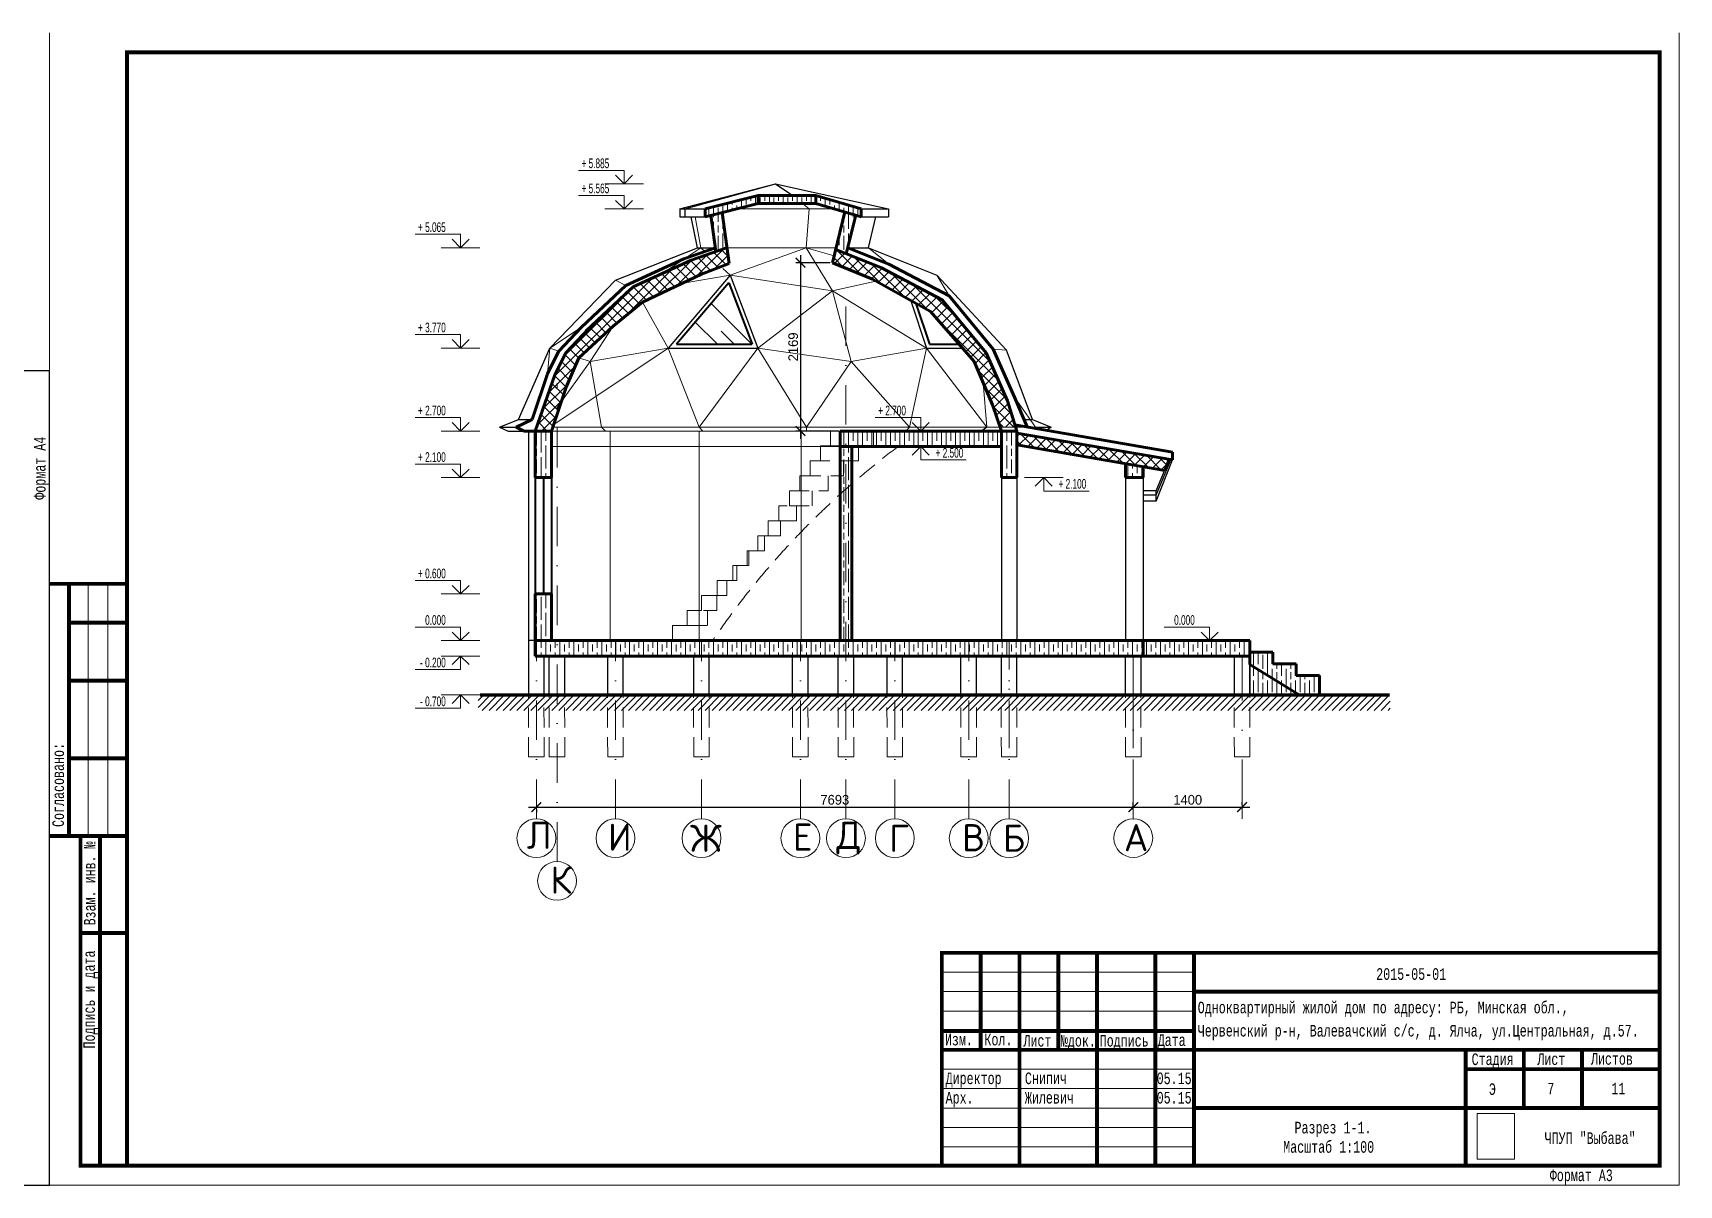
# Model space of a CAD drawing. Header units: millimetres. Extents: x -1532494 to -7068, y -619762 to -143013.
# Drawn here: x -96121 to -74907, y -206013 to -191163 of the extents above; entities that cross this region are included whole.
import ezdxf

# ---------------------------------------------------------------- set-up
doc = ezdxf.new("R2010")
doc.units = ezdxf.units.MM
for name, pattern in [('GOST2.303 5', [24, 20, -1.5, 1, -1.5]), ('штриховая', [19.05, 12.7, -6.35]), ('штрихпунктирнаяX2', [50.8, 25.4, -12.7, 0, -12.7])]:
    doc.linetypes.add(name, pattern=pattern)
doc.layers.get('0').update_dxf_attribs({"color": 251, "lineweight": 15})
for name, color, linetype, lineweight in [('заливка', 252, 'Continuous', 13), ('линия', 7, 'Continuous', 30), ('окна', 142, 'Continuous', 20), ('Окно', 144, 'Continuous', 40), ('Оси', 7, 'штрихпунктирнаяX2', 18), ('размеры', 7, 'Continuous', 18), ('Стены', 7, 'Continuous', 60), ('уровень земли', 7, 'Continuous', 120), ('штриховая', 160, 'штриховая', 18)]:
    doc.layers.add(name, color=color, linetype=linetype, lineweight=lineweight)
doc.layers.add('рамка', color=105, linetype='Continuous', lineweight=30, plot=False)
doc.styles.add('GOST', font='cour.ttf', dxfattribs={"width": 0.6, "height": 3})
doc.styles.add('Style1', font='cour.ttf', dxfattribs={"width": 0.61, "height": 2.5})
doc.styles.add('style2', font='cour.ttf', dxfattribs={"width": 0.6, "height": 3})
doc.dimstyles.new('ISO-25', dxfattribs={"dimscale": 50, "dimtxt": 2.5, "dimasz": 2.5, "dimexe": 1.25, "dimexo": 0.625, "dimtad": 1, "dimdec": 0, "dimtxsty": 'Standard', "dimblk": 'ARCHTICK', "dimcen": 2.5, "dimdle": 2, "dimclrt": 256, "dimadec": 0, "dimazin": 0, "dimtfac": 1, "dimtdec": 0, "dimtmove": 1, "dimatfit": 2, "dimfxl": 1, "dimarcsym": 0})
picture_1 = doc.add_image_def('image3.jpg', size_in_pixel=(187, 229))
picture_2 = doc.add_image_def('image1.jpg', size_in_pixel=(187, 229))
pattern_1 = [(90, (-77270.66, 140.27), (180, -1e-14), [300, -60]), (90, (-77210.66, 80.27), (180, -1e-14), [180, -45, 90, -45]), (90, (-77150.66, -9.73), (180, -1e-14), [300, -60])]

# ---------------------------------------------------------------- blocks, each defined once
blk = doc.blocks.new('вакепкеакепке')
at = {"color": 7, "linetype": 'GOST2.303 5'}
for p, q in [((168051385, 308359340), (168057885, 308359340)), ((168051385, 308358840), (168057885, 308358840)), ((168051385, 308358340), (168057885, 308358340)), ((168051385, 308356840), (168057885, 308356840)), ((168051385, 308356340), (168057885, 308356340)), ((168051385, 308355840), (168057885, 308355840)), ((168051385, 308355340), (168057885, 308355340)), ((168051385, 308354840), (168057885, 308354840))]:
    blk.add_line(p, q, dxfattribs=at)
at = {"const_width": 100}
blk.add_lwpolyline([(168051385, 308359840), (168069885, 308359840), (168069885, 308354353), (168051385, 308354353)], close=True, dxfattribs=at)
for points in [[(168052385, 308359840), (168052385, 308357340)], [(168053385, 308359887), (168053385, 308354400)], [(168054385, 308359887), (168054385, 308357340)], [(168055385, 308354400), (168055385, 308359887)], [(168056885, 308359887), (168056885, 308354400)], [(168057885, 308354353), (168057885, 308359840)], [(168057931, 308358840), (168069885, 308358840)], [(168057885, 308357826), (168051385, 308357826)], [(168057885, 308357340), (168051385, 308357340)], [(168057885, 308357340), (168069885, 308357340)], [(168064885, 308354353), (168064885, 308357340)], [(168066385, 308357340), (168066385, 308355840)], [(168067885, 308357340), (168067885, 308355840)], [(168064885, 308356840), (168069885, 308356840)], [(168057885, 308355840), (168069885, 308355840)]]:
    blk.add_lwpolyline(points, dxfattribs=at)
at = {"color": 7, "linetype": 'GOST2.303 5', "style": 'style2', "width": 0.6}
for s, p in [('2015-05-01', (168062579, 308359144)), ('Одноквартирный жилой дом по адресу: РБ, Минская обл.,  ', (168057980, 308358281)), ('Изм.', (168051464, 308357455)), ('Кол.', (168052482, 308357455)), ('Лист', (168053488, 308357424)), ('№док.', (168054453, 308357424)), ('Подпись', (168055453, 308357424)), ('Дата', (168056947, 308357439)), ('Червенский р-н, Валевачский с/с, д. Ялча, ул.Центральная, д.57. ', (168057980, 308357683)), ('Стадия', (168065039, 308356948)), ('Лист', (168066732, 308356949)), ('Листов', (168068113, 308356956)), ('Директор', (168051482, 308356455)), ('Снипич', (168053525, 308356455)), ('05.15', (168056921, 308356455)), ('Э', (168065484, 308356176)), ('Арх.', (168051482, 308355955)), ('Жилевич', (168053525, 308355955)), ('05.15', (168056921, 308355955)), ('ЧПУП "Выбава"', (168066920, 308354914))]:
    blk.add_text(s, height=300, dxfattribs=at).set_placement(p)
blk = doc.blocks.new('_ArchTick')
at = {"color": 0, "linetype": 'ByBlock', "const_width": 0.15}
blk.add_lwpolyline([(-0.5, -0.5), (0.5, 0.5)], dxfattribs=at)
blk = doc.blocks.new('*D334')
at = {"layer": 'Defpoints', "color": 0, "ltscale": 20, "transparency": 16777216}
for p in [(-89633, -201142), (-81940, -201142), (-81940, -201205)]:
    blk.add_point(p, dxfattribs=at)
at = {"layer": 'размеры', "color": 0, "lineweight": -2, "ltscale": 20, "transparency": 16777216}
for p, q in [((-81940, -201173), (-81940, -201080)), ((-89733, -201142), (-81840, -201142)), ((-89633, -201173), (-89633, -201205))]:
    blk.add_line(p, q, dxfattribs=at)
at = {"layer": 'размеры', "color": 0, "lineweight": -2, "ltscale": 20, "transparency": 16777216, "xscale": 125, "yscale": 125, "zscale": 125, "rotation": 180}
blk.add_blockref('_ArchTick', (-89633, -201142), dxfattribs=at)
at = {"layer": 'размеры', "color": 0, "lineweight": -2, "ltscale": 20, "transparency": 16777216, "xscale": 125, "yscale": 125, "zscale": 125}
blk.add_blockref('_ArchTick', (-81940, -201142), dxfattribs=at)
at = {"layer": 'размеры', "ltscale": 20, "transparency": 16777216, "insert": (-85787, -201048), "char_height": 125, "attachment_point": 5}
blk.add_mtext('7693', dxfattribs=at)
blk = doc.blocks.new('*D384')
at = {"layer": 'Defpoints', "color": 0, "ltscale": 20, "transparency": 16777216}
for p in [(-85817, -194126), (-86229, -196295), (-85718, -196295)]:
    blk.add_point(p, dxfattribs=at)
at = {"layer": 'размеры', "color": 0, "lineweight": -2, "ltscale": 20, "transparency": 16777216}
for p, q in [((-86229, -194026), (-86229, -196395)), ((-85848, -194126), (-86291, -194126)), ((-85749, -196295), (-86291, -196295))]:
    blk.add_line(p, q, dxfattribs=at)
at = {"layer": 'размеры', "color": 0, "lineweight": -2, "ltscale": 20, "transparency": 16777216, "xscale": 125, "yscale": 125, "zscale": 125}
for p, rotation in [((-86229, -194126), 90), ((-86229, -196295), 270)]:
    blk.add_blockref('_ArchTick', p, dxfattribs=dict(at, rotation=rotation))
at = {"layer": 'размеры', "ltscale": 20, "transparency": 16777216, "insert": (-86323, -195210), "char_height": 125, "attachment_point": 5, "rotation": 90}
blk.add_mtext('2169', dxfattribs=at)
blk = doc.blocks.new('*D385')
at = {"color": 0, "lineweight": -2, "ltscale": 20, "transparency": 16777216}
for p, q in [((-81940, -201111), (-81940, -201080)), ((-80538, -201111), (-80538, -201080)), ((-82040, -201142), (-80438, -201142))]:
    blk.add_line(p, q, dxfattribs=at)
at = {"layer": 'Defpoints', "color": 0, "ltscale": 20, "transparency": 16777216}
for p in [(-81940, -201142), (-80538, -201142), (-80538, -201142)]:
    blk.add_point(p, dxfattribs=at)
at = {"color": 0, "lineweight": -2, "ltscale": 20, "transparency": 16777216, "xscale": 125, "yscale": 125, "zscale": 125, "rotation": 180}
blk.add_blockref('_ArchTick', (-81940, -201142), dxfattribs=at)
at = {"color": 0, "lineweight": -2, "ltscale": 20, "transparency": 16777216, "xscale": 125, "yscale": 125, "zscale": 125}
blk.add_blockref('_ArchTick', (-80538, -201142), dxfattribs=at)
at = {"ltscale": 20, "transparency": 16777216, "insert": (-81239, -201048), "char_height": 125, "attachment_point": 5}
blk.add_mtext('1400', dxfattribs=at)

msp = doc.modelspace()

# ---------------------------------------------------------------- hatches: boundary and pattern name
at = {"layer": 'заливка', "ltscale": 20}
h = msp.add_hatch(dxfattribs=at)
h.set_pattern_fill('GOST_WOOD', color=256, scale=30)
h.set_pattern_definition(pattern_1)
h.paths.add_polyline_path([(-86775.3, -193360.8), (-86775.3, -193260.8), (-87455.9, -193431.7), (-87455.9, -193531.7)])
h.paths.add_polyline_path([(-86031.6, -193260.8), (-86775.3, -193260.8), (-86775.3, -193360.8), (-86031.6, -193360.8), (-85445.6, -193531.7), (-85445.6, -193431.7)])
h = msp.add_hatch(dxfattribs=at)
h.set_pattern_fill('GOST_WOOD', color=256, scale=30)
h.set_pattern_definition(pattern_1)
h.paths.add_polyline_path([(-87239.7, -193477.4), (-87384.6, -193513.8), (-87319, -193979.6), (-87184.7, -193931.7), (-87175.8, -193931.7)])
h.paths.add_polyline_path([(-85517.4, -193510.7), (-85657.5, -193469.9), (-85775.7, -193956.3), (-85638.9, -194010.8)])
h = msp.add_hatch(dxfattribs=at)
h.set_pattern_fill('ANSI37', color=256, scale=30)
h.set_pattern_definition([(45, (-77270.66, 140.27), (-67.35192, 67.35192), []), (135, (-77270.66, 140.27), (-67.35192, -67.35192), [])])
h.paths.add_polyline_path([(-87504.7, -194274.7), (-87146.9, -194137.1), (-87175.8, -193931.7), (-87184.7, -193931.7), (-87636.5, -194092.7), (-88386.2, -194435.5), (-88955.9, -194971.2), (-89253, -195287.4), (-89392.7, -195571.8), (-89647.5, -196294.8), (-89437.4, -196294.8), (-89366.7, -196082), (-89366.7, -195989.5), (-89309.6, -195910.5), (-89249.7, -195730.4), (-89085, -195351.5), (-88644.7, -194943.8), (-88265.9, -194633.9)])
h.paths.add_polyline_path([(-85775.7, -193956.3), (-85816.9, -194126), (-85303, -194338.9), (-84555.8, -194753.3), (-83989, -195397.3), (-83754.1, -195958.6), (-83657.2, -196244.8), (-83456.1, -196244.8), (-83563.3, -195907.3), (-83836.6, -195288.5), (-84403.5, -194604), (-85184.9, -194191.8)])
h.paths.add_polyline_path([(-83440.3, -196322.2), (-83440.3, -196474.4), (-81536, -196802.5), (-81476.2, -196660.6)])
h = msp.add_hatch(dxfattribs=at)
h.set_pattern_fill('GOST_WOOD', color=256, scale=30)
h.set_pattern_definition(pattern_1)
h.paths.add_polyline_path([(-89437.4, -196294.8), (-89647.5, -196294.8), (-89647.5, -196894.8), (-89437.4, -196894.8)])
h.paths.add_polyline_path([(-89437.4, -198394.8), (-89647.5, -198394.8), (-89647.5, -198994.8), (-89633, -198994.8), (-89437.4, -198994.8)])
h.paths.add_polyline_path([(-89366.7, -198994.8), (-89633, -198994.8), (-89633, -199194.8), (-89466.7, -199194.8), (-89366.7, -199194.8)])
h.paths.add_polyline_path([(-88613.9, -198994.8), (-89366.7, -198994.8), (-89366.7, -199194.8), (-88613.9, -199194.8)])
h.paths.add_polyline_path([(-87504.7, -198994.8), (-88613.9, -198994.8), (-88613.9, -199194.8), (-87504.7, -199194.8)])
h.paths.add_polyline_path([(-86231, -198994.8), (-87504.7, -198994.8), (-87504.7, -199194.8), (-86231, -199194.8)])
h.paths.add_polyline_path([(-85643, -198994.8), (-86231, -198994.8), (-86231, -199194.8), (-85643, -199194.8)])
h.paths.add_polyline_path([(-85013, -198994.8), (-85643, -198994.8), (-85643, -199194.8), (-85013, -199194.8)])
h.paths.add_polyline_path([(-84061.2, -198994.8), (-85013, -198994.8), (-85013, -199194.8), (-84061.2, -199194.8)])
h.paths.add_polyline_path([(-83540.3, -198994.8), (-84061.2, -198994.8), (-84061.2, -199194.8), (-83961.2, -199194.8), (-83540.3, -199194.8)])
h.paths.add_polyline_path([(-81940.1, -198994.8), (-83540.3, -198994.8), (-83540.3, -199194.8), (-83440.3, -199194.8), (-81940.1, -199194.8)])
h.paths.add_polyline_path([(-81815.1, -198994.8), (-81940.1, -198994.8), (-81940.1, -199194.8), (-81840.1, -199194.8), (-81815.1, -199194.8)])
h.paths.add_polyline_path([(-80440.1, -198994.8), (-81815.1, -198994.8), (-81815.1, -199194.8), (-80440.1, -199194.8)])
h.paths.add_polyline_path([(-79840.1, -199294.8), (-80140.1, -199294.8), (-80140.1, -199144.8), (-80440.1, -199144.8), (-80440.1, -199194.8), (-80440.1, -199694.8), (-79540.1, -199694.8), (-79540.1, -199444.8), (-79840.1, -199444.8)])
h.paths.add_polyline_path([(-81812.4, -196754.9), (-82040.1, -196715.6), (-82040.1, -196894.8), (-81812.4, -196894.8)])
h.paths.add_polyline_path([(-83440.3, -196294.8), (-83640.3, -196294.8), (-83640.3, -196894.8), (-83440.3, -196894.8)])
h.paths.add_polyline_path([(-83640.3, -196294.8), (-85290.4, -196294.8), (-85290.4, -196485.8), (-85480.5, -196485.8), (-85480.5, -196494.8), (-83640.3, -196494.8)])
h.paths.add_polyline_path([(-85290.4, -196294.8), (-85643, -196294.8), (-85643, -196485.8), (-85290.4, -196485.8)])
h.paths.add_polyline_path([(-85643, -196294.8), (-85718, -196294.8), (-85718, -196485.8), (-85643, -196485.8)])
h.paths.add_polyline_path([(-85643, -196678.8), (-85674, -196678.8), (-85674, -196871.8), (-85718, -196871.8), (-85718, -198994.8), (-85643, -198994.8)])
h.paths.add_polyline_path([(-85568, -196678.8), (-85643, -196678.8), (-85643, -198994.8), (-85568, -198994.8)])
h.paths.add_polyline_path([(-85643, -196494.8), (-85718, -196494.8), (-85718, -196678.8), (-85643, -196678.8)])
h.paths.add_polyline_path([(-85568, -196494.8), (-85643, -196494.8), (-85643, -196678.8), (-85568, -196678.8)])
at = {"layer": 'окна'}
h = msp.add_hatch(dxfattribs=at)
h.set_pattern_fill('AR-RROOF', color=256, scale=30, angle=135)
h.set_pattern_definition([(135, (308355073.3, -168360202.3), (-1724.2091752, 646.5784407), [11430, -1524, 3810, -762]), (135, (308354087.3, -168359755.1), (-177.8090712, -1255.4398057), [2286, -251.46, 4572, -571.5]), (135, (308354345.9, -168360390.86), (-3162.84620584, 2440.8336137), [6096, -1066.8, 3048, -762])])
h.paths.add_polyline_path([(-89651.9, -194944.2), (-88331.9, -194944.2)])
h.paths.add_polyline_path([(-87826.6, -195175), (-87535.6, -194832.5), (-87153.4, -194382.8), (-86850.8, -195175)])
at = {"layer": 'размеры', "ltscale": 20}
h = msp.add_hatch(dxfattribs=at)
h.set_pattern_fill('ANSI31', color=256, scale=20)
h.set_pattern_definition([(45, (-443626.34, -30987.275), (-44.901281, 44.901281), [])])
h.paths.add_polyline_path([(-90384.8, -199694.8), (-78628.2, -199694.8), (-78628.2, -199894.8), (-90384.8, -199894.8)])

# ---------------------------------------------------------------- linework, layer by layer
at = {"ltscale": 20}
for p, q in [((-88017.1, -194266.7), (-87514.7, -193931.7)), ((-87514.7, -193931.7), (-87462.7, -193980.5)), ((-87136.8, -194286.1), (-86156.7, -193931.7)), ((-86156.7, -193931.7), (-85815.5, -194487.4)), ((-86156.7, -193931.7), (-85794.7, -194034.8)), ((-85092.7, -194141.8), (-85353.9, -193931.6)), ((-87742, -194386.7), (-87136.8, -194286.1)), ((-87229.2, -194199.5), (-87136.8, -194286.1)), ((-85815.5, -194487.4), (-87136.8, -194286.1)), ((-84311.2, -194554), (-84470.1, -194286.1)), ((-88614.6, -194350.8), (-88481.3, -194419.1)), ((-86778.2, -195225), (-85815.5, -194487.4)), ((-85815.5, -194487.4), (-85259.1, -194363.2)), ((-85815.5, -194487.4), (-85576.7, -195400.3)), ((-84604.5, -195225), (-85815.5, -194487.4)), ((-88666.9, -194699.4), (-88666.9, -194699.4)), ((-87934.7, -195225), (-88265.9, -194633.9)), ((-88941.3, -195400.3), (-88644.7, -194943.8)), ((-89051, -194954.8), (-89457.5, -195225)), ((-89487.8, -195555.4), (-89457.5, -195225)), ((-89457.5, -195225), (-89341.9, -195264.3)), ((-87934.7, -195225), (-89409.2, -196210)), ((-89085, -195351.5), (-88941.3, -195400.3)), ((-88941.3, -195400.3), (-87934.7, -195225)), ((-87535.8, -196244.8), (-87934.7, -195225)), ((-86778.2, -195225), (-87535.8, -196244.8)), ((-85576.7, -195400.3), (-86778.2, -195225)), ((-86778.2, -195225), (-86149.8, -196244.8)), ((-85576.7, -195400.3), (-84604.5, -195225)), ((-84823.4, -196244.8), (-84604.5, -195225)), ((-83826.5, -196243.3), (-84604.5, -195225)), ((-83575.2, -195251.9), (-83744.4, -195238.5)), ((-88941.3, -195400.3), (-89366.7, -195989.5)), ((-88941.3, -195400.3), (-88791.7, -196244.8)), ((-86149.8, -196244.8), (-85576.7, -195400.3)), ((-85576.7, -195400.3), (-84823.4, -196244.8)), ((-83875.7, -195668.1), (-83826.5, -196243.3)), ((-83471.1, -195857.3), (-83199.9, -196244.8)), ((-89735.2, -199694.8), (-89735.2, -196294.8)), ((-85718, -196294.8), (-89437.4, -196294.8)), ((-89420.8, -196244.8), (-83298.2, -196244.8)), ((-85718, -196494.8), (-89437.4, -196494.8)), ((-81436.7, -196620.1), (-81436.2, -196620.2)), ((-89770.7, -199694.8), (-80192.2, -199694.8))]:
    msp.add_line(p, q, dxfattribs=at)
at = {"layer": 'линия', "ltscale": 20}
for p, q in [((-87783.3, -193431.7), (-86553, -193108.8)), ((-87721.3, -193431.7), (-86553, -193108.8)), ((-86553, -193108.8), (-86329, -193260.8)), ((-86553, -193108.8), (-85095.5, -193431.7)), ((-87783.3, -193431.7), (-87455.9, -193431.7)), ((-87783.3, -193431.7), (-87783.3, -193531.7)), ((-87721.3, -193431.7), (-87721.3, -193531.7)), ((-85445.6, -193431.7), (-85095.5, -193431.7)), ((-85095.5, -193431.7), (-85095.5, -193531.7)), ((-87783.3, -193531.7), (-87455.9, -193531.7)), ((-87556.4, -193931.7), (-87639.7, -193531.7)), ((-85445.6, -193531.7), (-85095.5, -193531.7)), ((-85353.9, -193931.7), (-85256.7, -193531.7)), ((-88614.6, -194350.8), (-87556.4, -193931.7)), ((-87556.4, -193931.7), (-87325.8, -193931.7)), ((-85619.7, -193931.7), (-85353.9, -193931.7)), ((-85353.9, -193931.6), (-84470.1, -194286.1)), ((-87136.8, -194286.1), (-87934.7, -195225)), ((-87136.8, -194286.1), (-86778.2, -195225)), ((-84470.1, -194286.1), (-83575.2, -195251.9)), ((-89457.5, -195225), (-88614.6, -194350.8)), ((-84805.1, -194615.1), (-84604.5, -195225)), ((-89862, -196144.8), (-89457.5, -195225)), ((-87934.7, -195225), (-86778.2, -195225)), ((-84604.5, -195225), (-84140.6, -195225)), ((-83237.7, -196144.8), (-83575.2, -195251.9)), ((-90106, -196244.8), (-89862, -196144.8)), ((-89862, -196144.8), (-89686.6, -196144.8)), ((-83348, -196144.8), (-83237.7, -196144.8)), ((-83237.7, -196144.8), (-82999.9, -196244.8)), ((-90106, -196244.8), (-89894.3, -196244.8)), ((-90106, -196244.8), (-89995.8, -196294.8)), ((-89995.8, -196294.8), (-89735.2, -196294.8)), ((-89735.2, -196294.8), (-89735.2, -199694.8)), ((-84823.4, -196244.8), (-84873.6, -196294.8)), ((-83826.5, -196243.3), (-83896, -196294.8)), ((-83298.2, -196244.8), (-82999.9, -196244.8)), ((-82997.7, -196243.3), (-83059.8, -196285.9)), ((-81436.7, -196620.1), (-81436.2, -196619.1)), ((-81646.9, -197065.7), (-81476.2, -196660.6)), ((-81646.9, -197119.1), (-81455.2, -196664.2)), ((-81646.9, -197197.7), (-81436.2, -196667.5)), ((-83640.3, -196894.8), (-83640.3, -198994.8)), ((-83440.3, -196894.8), (-83440.3, -198994.8)), ((-82040.1, -196894.8), (-82040.1, -198994.8)), ((-81815.1, -196894.8), (-81815.1, -198994.8)), ((-81646.9, -197065.7), (-81812.4, -197065.7)), ((-81646.9, -197197.7), (-81646.9, -197065.7)), ((-81646.9, -197119.1), (-81812.4, -197119.1)), ((-81646.9, -197197.7), (-81812.4, -197197.7)), ((-89633, -198994.8), (-89735.2, -198994.8)), ((-89647.5, -199194.8), (-89466.7, -199194.8)), ((-89533, -199694.8), (-89533, -199194.8)), ((-89466.7, -199694.8), (-89466.7, -199194.8)), ((-89466.7, -199194.8), (-89266.7, -199194.8)), ((-89266.7, -199694.8), (-89266.7, -199194.8)), ((-88713.9, -199694.8), (-88713.9, -199194.8)), ((-88713.9, -199194.8), (-88513.9, -199194.8)), ((-88513.9, -199694.8), (-88513.9, -199194.8)), ((-87604.7, -199694.8), (-87604.7, -199194.8)), ((-87404.7, -199694.8), (-87404.7, -199194.8)), ((-86331, -199694.8), (-86331, -199194.8)), ((-86131, -199694.8), (-86131, -199194.8)), ((-85743, -199694.8), (-85743, -199194.8)), ((-85543, -199694.8), (-85543, -199194.8)), ((-85113, -199694.8), (-85113, -199194.8)), ((-84913, -199694.8), (-84913, -199194.8)), ((-84161.2, -199694.8), (-84161.2, -199194.8)), ((-84161.2, -199194.8), (-83961.2, -199194.8)), ((-83961.2, -199694.8), (-83961.2, -199194.8)), ((-83640.3, -199694.8), (-83640.3, -199194.8)), ((-83640.3, -199194.8), (-83440.3, -199194.8)), ((-83440.3, -199694.8), (-83440.3, -199194.8)), ((-82040.1, -199194.8), (-81840.1, -199194.8)), ((-82040.1, -199694.8), (-82040.1, -199194.8)), ((-81840.1, -199694.8), (-81840.1, -199194.8)), ((-80637.9, -199694.8), (-80637.9, -199194.8)), ((-80440.1, -198994.8), (-80440.1, -199694.8)), ((-80437.9, -199694.8), (-80437.9, -199194.8))]:
    msp.add_line(p, q, dxfattribs=at)
at = {"layer": 'Окно', "ltscale": 20}
for p, q in [((-87153.4, -194382.8), (-87826.6, -195175)), ((-87153.4, -194382.8), (-86850.8, -195175)), ((-84740.7, -194650.8), (-84568.3, -195175)), ((-87826.6, -195175), (-86850.8, -195175)), ((-84568.3, -195175), (-84184.6, -195175)), ((-89647.5, -196894.8), (-89647.5, -198394.8)), ((-89542.5, -196894.8), (-89542.5, -198394.8)), ((-89437.4, -196894.8), (-89437.4, -198394.8))]:
    msp.add_line(p, q, dxfattribs=at)
at = {"layer": 'Оси', "ltscale": 20}
for p, q in [((-85643, -201292.1), (-85643, -194403.6)), ((-89366.7, -201843.2), (-89366.7, -195679.6)), ((-89633, -201292.1), (-89633, -198994.8)), ((-89366.7, -201843.2), (-89366.7, -198994.8)), ((-88613.9, -201292.1), (-88613.9, -198994.8)), ((-88613.9, -201292.1), (-88613.9, -199194.8)), ((-87504.7, -201292.1), (-87504.7, -198994.8)), ((-87504.7, -201292.1), (-87504.7, -199194.8)), ((-86231, -201292.1), (-86231, -198994.8)), ((-86231, -201292.1), (-86231, -199194.8)), ((-85013, -201292.1), (-85013, -198994.8)), ((-85013, -201292.1), (-85013, -199194.8)), ((-84061.2, -201292.1), (-84061.2, -198994.8)), ((-84061.2, -201292.1), (-84061.2, -199194.8)), ((-83540.3, -200382.9), (-83540.3, -198994.8)), ((-83540.3, -201292.1), (-83540.3, -199194.8))]:
    msp.add_line(p, q, dxfattribs=at)
at = {"layer": 'Оси', "ltscale": 30}
for p, q in [((-81940.1, -200382.2), (-81940.1, -198994.8)), ((-81940.1, -201291.3), (-81940.1, -199194.8)), ((-80537.9, -201291.3), (-80537.9, -199194.8)), ((-81940.1, -201301.9), (-81940.1, -201301))]:
    msp.add_line(p, q, dxfattribs=at)
at = {"layer": 'размеры', "color": 7}
for p, q in [((-95907, -191163.4), (-95907, -206013.4)), ((-74907, -191163.4), (-74907, -206013.4)), ((-88502.9, -192935.8), (-89089.7, -192935.8)), ((-88502.9, -193108.8), (-88502.9, -192935.8)), ((-88253.4, -193108.8), (-88752.4, -193108.8)), ((-88502.9, -193258.7), (-89089.7, -193258.7)), ((-88253.4, -193431.7), (-88752.4, -193431.7)), ((-88502.9, -193431.7), (-88502.9, -193258.7)), ((-90609.5, -193758.7), (-91196.4, -193758.7)), ((-90609.5, -193931.7), (-90609.5, -193758.7)), ((-90360, -193931.7), (-90859, -193931.7)), ((-90609.5, -195052.1), (-91196.4, -195052.1)), ((-90609.5, -195225), (-90609.5, -195052.1)), ((-90360, -195225), (-90859, -195225)), ((-90609.5, -196121.9), (-91196.4, -196121.9)), ((-90609.5, -196294.8), (-90609.5, -196121.9)), ((-84679.2, -196121.9), (-85266, -196121.9)), ((-84679.2, -196294.8), (-84679.2, -196121.9)), ((-90360, -196294.8), (-90859, -196294.8)), ((-84679.2, -196494.8), (-84679.2, -196667.8)), ((-90609.5, -196721.9), (-91196.4, -196721.9)), ((-90609.5, -196894.8), (-90609.5, -196721.9)), ((-84679.2, -196667.8), (-84092.3, -196667.8)), ((-90360, -196894.8), (-90859, -196894.8)), ((-83344.5, -196894.8), (-82845.5, -196894.8)), ((-83095, -196894.8), (-83095, -197067.8)), ((-83095, -197067.8), (-82508.1, -197067.8)), ((-90609.5, -198221.9), (-91196.4, -198221.9)), ((-90609.5, -198394.8), (-90609.5, -198221.9)), ((-90360, -198394.8), (-90859, -198394.8)), ((-90609.5, -198821.9), (-91196.4, -198821.9)), ((-90609.5, -198994.8), (-90609.5, -198821.9)), ((-80957.1, -198821.9), (-81544, -198821.9)), ((-80957.1, -198994.8), (-80957.1, -198821.9)), ((-90360, -198994.8), (-90859, -198994.8)), ((-90360, -199194.8), (-90859, -199194.8)), ((-90609.5, -199194.8), (-90609.5, -199367.8)), ((-90609.5, -199367.8), (-91196.4, -199367.8)), ((-90360, -199694.8), (-90859, -199694.8)), ((-90609.5, -199694.8), (-90609.5, -199867.8)), ((-90609.5, -199867.8), (-91196.4, -199867.8)), ((-95907, -206013.4), (-74907, -206013.4))]:
    msp.add_line(p, q, dxfattribs=at)
at = {"layer": 'размеры', "color": 7, "lineweight": 30}
for p, q in [((-88502.9, -193108.8), (-88612.8, -192998.8)), ((-88502.9, -193108.8), (-88392.9, -192998.8)), ((-88502.9, -193431.7), (-88612.8, -193321.7)), ((-88502.9, -193431.7), (-88392.9, -193321.7)), ((-90609.5, -193931.7), (-90719.5, -193821.7)), ((-90609.5, -193931.7), (-90499.6, -193821.7)), ((-90609.5, -195225), (-90719.5, -195115.1)), ((-90609.5, -195225), (-90499.6, -195115.1)), ((-90609.5, -196294.8), (-90719.5, -196184.9)), ((-90609.5, -196294.8), (-90499.6, -196184.9)), ((-84679.2, -196294.8), (-84789.1, -196184.9)), ((-84679.2, -196294.8), (-84569.2, -196184.9)), ((-84679.2, -196494.8), (-84789.1, -196604.8)), ((-84679.2, -196494.8), (-84569.2, -196604.8)), ((-90609.5, -196894.8), (-90719.5, -196784.9)), ((-90609.5, -196894.8), (-90499.6, -196784.9)), ((-83095, -196894.8), (-83204.9, -197004.8)), ((-83095, -196894.8), (-82985, -197004.8)), ((-90609.5, -198394.8), (-90719.5, -198284.9)), ((-90609.5, -198394.8), (-90499.6, -198284.9)), ((-90609.5, -198994.8), (-90719.5, -198884.9)), ((-90609.5, -198994.8), (-90499.6, -198884.9)), ((-80957.1, -198994.8), (-81067.1, -198884.9)), ((-80957.1, -198994.8), (-80847.2, -198884.9)), ((-90609.5, -199194.8), (-90719.5, -199304.8)), ((-90609.5, -199194.8), (-90499.6, -199304.8)), ((-90609.5, -199694.8), (-90719.5, -199804.8)), ((-90609.5, -199694.8), (-90499.6, -199804.8))]:
    msp.add_line(p, q, dxfattribs=at)
at = {"layer": 'размеры', "ltscale": 20}
for p, q in [((-87057.6, -193431.7), (-85788.5, -193431.7)), ((-86204, -193360.8), (-86115.3, -193431.7)), ((-86156.7, -193931.7), (-86115.3, -193431.7)), ((-87514.7, -193931.7), (-87587.1, -193531.7)), ((-87184.7, -193931.7), (-85769.7, -193931.7)), ((-88791.7, -196244.8), (-88742.9, -196294.8)), ((-88682.3, -198994.8), (-88682.3, -196294.8)), ((-87536.3, -198994.8), (-87536.3, -196294.8)), ((-87535.8, -196244.8), (-87485.8, -196294.8)), ((-86220.3, -198994.8), (-86220.3, -196294.8)), ((-86149.8, -196244.8), (-86149.8, -196294.8))]:
    msp.add_line(p, q, dxfattribs=at)
at = {"layer": 'размеры', "linetype": 'GOST2.303 5'}
for p, q in [((-95407, -198263.4), (-95407, -201513.4)), ((-95157, -198263.4), (-95157, -201513.4))]:
    msp.add_line(p, q, dxfattribs=at)
at = {"layer": 'размеры', "color": 7, "lineweight": 20, "ltscale": 0.9}
for p, q in [((-95657, -198763.4), (-94907, -198763.4)), ((-95657, -199513.4), (-94907, -199513.4)), ((-95657, -200513.4), (-94907, -200513.4))]:
    msp.add_line(p, q, dxfattribs=at)
at = {"layer": 'размеры'}
for points, const_width in [([(-95907, -191163.4), (-74907, -191163.4)], 0.05), ([(-94907, -191413.4), (-94907, -202941.6)], 50), ([(-95407, -198263.4), (-95407, -201513.4)], 0.05), ([(-95157, -201513.4), (-95157, -198263.4)], 0.05), ([(-83407, -203020.1), (-75157, -203020.1)], 50), ([(-78688.2, -203020.1), (-75157, -203020.1)], 0.05)]:
    msp.add_lwpolyline(points, dxfattribs=dict(at, const_width=const_width))
at = {"layer": 'размеры', "color": 7, "lineweight": 20, "ltscale": 0.9, "const_width": 50}
msp.add_lwpolyline([(-94907, -191413.4), (-75157, -191413.4), (-75157, -205763.4), (-94907, -205763.4)], close=True, dxfattribs=at)
for points in [[(-94907, -198263.4), (-95907, -198263.4)], [(-95657, -201513.4), (-95657, -198263.4)], [(-95657, -198763.4), (-94907, -198763.4)], [(-95657, -199513.4), (-94907, -199513.4)], [(-95657, -200513.4), (-94907, -200513.4)], [(-95907, -201513.4), (-94907, -201513.4)], [(-95507, -201513.4), (-95507, -205763.4), (-94907, -205763.4)], [(-95257, -205763.4), (-95257, -201513.4)], [(-95507, -202763.4), (-94907, -202763.4)]]:
    msp.add_lwpolyline(points, dxfattribs=at)
at = {"layer": 'размеры'}
for centre in [(-89633, -201542.1), (-88613.9, -201542.1), (-87504.7, -201542.1), (-86231, -201542.1), (-85643, -201542.1), (-85013, -201542.1), (-84061.2, -201542.1), (-83540.3, -201542.1), (-81940.1, -201541.3), (-89366.7, -202093.2)]:
    msp.add_circle(centre, 250, dxfattribs=at)
at = {"layer": 'рамка', "color": 7}
for p, q in [((-110757, -195513.4), (-95907, -195513.4)), ((-95907, -206013.4), (-95907, -195513.4)), ((-95907, -206013.4), (-95907, -195513.4)), ((-110757, -206013.4), (-95907, -206013.4))]:
    msp.add_line(p, q, dxfattribs=at)
at = {"layer": 'Стены', "ltscale": 20}
for p, q in [((-87455.9, -193431.7), (-86775.3, -193260.8)), ((-87455.9, -193531.7), (-86775.3, -193360.8)), ((-87455.9, -193431.7), (-87455.9, -193531.7)), ((-86775.3, -193260.8), (-86031.6, -193260.8)), ((-86775.3, -193360.8), (-86775.3, -193260.8)), ((-86775.3, -193360.8), (-86031.6, -193360.8)), ((-85445.6, -193431.7), (-86031.6, -193260.8)), ((-86031.6, -193360.8), (-86031.6, -193260.8)), ((-85445.6, -193531.7), (-86031.6, -193360.8)), ((-85445.6, -193431.7), (-85445.6, -193531.7)), ((-87319, -193979.6), (-87384.6, -193513.8)), ((-87146.9, -194137.1), (-87239.7, -193477.4)), ((-85816.9, -194126), (-85657.5, -193469.9)), ((-85638.9, -194010.8), (-85517.4, -193510.7)), ((-88481.3, -194419.1), (-87731.6, -194076.3)), ((-88386.2, -194435.5), (-87636.5, -194092.7)), ((-87731.6, -194076.3), (-87325.8, -193931.7)), ((-87636.5, -194092.7), (-87184.7, -193931.7)), ((-85775.7, -193956.3), (-85184.9, -194191.8)), ((-85619.7, -193931.7), (-85092.7, -194141.8)), ((-88265.9, -194633.9), (-87504.7, -194274.7)), ((-87504.7, -194274.7), (-87146.9, -194137.1)), ((-85816.9, -194126), (-85303, -194338.9)), ((-85184.9, -194191.8), (-84403.5, -194604)), ((-85092.7, -194141.8), (-84311.2, -194554)), ((-89051, -194954.8), (-88481.3, -194419.1)), ((-88989.9, -195003.1), (-88420.2, -194467.4)), ((-88955.9, -194971.2), (-88386.2, -194435.5)), ((-85303, -194338.9), (-84555.8, -194753.3)), ((-88644.7, -194943.8), (-88265.9, -194633.9)), ((-84403.5, -194604), (-83836.6, -195288.5)), ((-84311.2, -194554), (-83744.4, -195238.5)), ((-89085, -195351.5), (-88644.7, -194943.8)), ((-84555.8, -194753.3), (-83989, -195397.3)), ((-89348.1, -195271), (-89051, -194954.8)), ((-89253, -195287.4), (-88955.9, -194971.2)), ((-89487.8, -195555.4), (-89348.1, -195271)), ((-89392.7, -195571.8), (-89253, -195287.4)), ((-89249.7, -195730.4), (-89085, -195351.5)), ((-83836.6, -195288.5), (-83563.3, -195907.3)), ((-83744.4, -195238.5), (-83471.1, -195857.3)), ((-89686.6, -196144.8), (-89487.8, -195555.4)), ((-89647.5, -196294.8), (-89392.7, -195571.8)), ((-83989, -195397.3), (-83754.1, -195958.6)), ((-89437.4, -196294.8), (-89249.7, -195730.4)), ((-83754.1, -195958.6), (-83640.3, -196294.8)), ((-83563.3, -195907.3), (-83440.3, -196294.8)), ((-83471.1, -195857.3), (-83307.8, -196238.9)), ((-89686.6, -196144.8), (-89894.3, -196244.8)), ((-83465.3, -196216.1), (-81436.2, -196565.7)), ((-89894.3, -196244.8), (-89789.1, -196294.8)), ((-89789.1, -196294.8), (-89647.5, -196294.8)), ((-89647.5, -196294.8), (-89647.5, -196894.8)), ((-89647.5, -196294.8), (-89437.4, -196294.8)), ((-89437.4, -196294.8), (-89437.4, -196894.8)), ((-85718, -196294.8), (-85718, -198994.8)), ((-85718, -196294.8), (-83440.3, -196294.8)), ((-85718, -196294.8), (-85718, -196494.8)), ((-83640.3, -196294.8), (-83640.3, -196894.8)), ((-83440.3, -196294.8), (-83440.3, -196894.8)), ((-83440.3, -196322.2), (-81436.2, -196667.5)), ((-85718, -196494.8), (-83640.3, -196494.8)), ((-85568, -196494.8), (-85568, -198994.8)), ((-83440.3, -196474.4), (-81536, -196802.5)), ((-81436.2, -196565.7), (-81436.2, -196667.5)), ((-82040.1, -196715.6), (-82040.1, -196894.8)), ((-81812.4, -196754.9), (-81812.4, -196894.8)), ((-81536, -196802.5), (-81476.2, -196660.6)), ((-89647.5, -196894.8), (-89437.4, -196894.8)), ((-83640.3, -196894.8), (-83440.3, -196894.8)), ((-82040.1, -196894.8), (-81812.4, -196894.8)), ((-89647.5, -198394.8), (-89437.4, -198394.8)), ((-89647.5, -198394.8), (-89647.5, -199194.8)), ((-89437.4, -198394.8), (-89437.4, -198994.8)), ((-89647.5, -198994.8), (-80440.1, -198994.8)), ((-89647.5, -199194.8), (-80440.1, -199194.8)), ((-81815.1, -198994.8), (-81815.1, -199194.8)), ((-80440.1, -198994.8), (-80440.1, -199305.4)), ((-80440.1, -199144.8), (-80140.1, -199144.8)), ((-80140.1, -199144.8), (-80140.1, -199294.8)), ((-80440.1, -199305.4), (-79802.8, -199694.8)), ((-80140.1, -199294.8), (-79840.1, -199294.8)), ((-79840.1, -199294.8), (-79840.1, -199444.8)), ((-79840.1, -199444.8), (-79540.1, -199444.8)), ((-79540.1, -199444.8), (-79540.1, -199694.8))]:
    msp.add_line(p, q, dxfattribs=at)
at = {"layer": 'уровень земли'}
msp.add_line((-90356.4, -199694.8), (-78636.9, -199694.8), dxfattribs=at)
at = {"layer": 'штриховая', "ltscale": 20}
for p, q in [((-85843.2, -196485.8), (-85843.2, -196292.8)), ((-85843.2, -196292.8), (-85736.3, -196292.8)), ((-85290.4, -196485.8), (-85290.4, -196294.8)), ((-85290.4, -196294.8), (-85085.8, -196294.8)), ((-85971.8, -196485.8), (-85290.4, -196485.8)), ((-85971.8, -196678.8), (-85971.8, -196485.8)), ((-85480.5, -196678.8), (-85480.5, -196485.8)), ((-86103.2, -196871.8), (-86103.2, -196678.8)), ((-86103.2, -196678.8), (-85480.5, -196678.8)), ((-85674, -196871.8), (-85674, -196678.8)), ((-86371.9, -197064.8), (-85872.7, -197064.8)), ((-86371.9, -197257.8), (-86371.9, -197064.8)), ((-86236.8, -197064.8), (-86236.8, -196871.8)), ((-86236.8, -196871.8), (-86129.9, -196871.8)), ((-86220.3, -196871.8), (-85674, -196871.8)), ((-86077.2, -197257.8), (-86077.2, -197064.8)), ((-85872.7, -197064.8), (-85872.7, -196871.8)), ((-86507.9, -197450.8), (-86507.9, -197257.8)), ((-86507.9, -197257.8), (-86401.1, -197257.8)), ((-86371.9, -197257.8), (-86077.2, -197257.8)), ((-86281.8, -197450.8), (-86281.8, -197257.8)), ((-86644.2, -197643.8), (-86644.2, -197450.8)), ((-86644.2, -197450.8), (-86486.3, -197450.8)), ((-86486.3, -197643.8), (-86486.3, -197450.8)), ((-86486.3, -197450.8), (-86281.8, -197450.8)), ((-86780, -197836.8), (-86780, -197643.8)), ((-86780, -197643.8), (-86673.1, -197643.8)), ((-86690.9, -197836.8), (-86690.9, -197643.8)), ((-86690.9, -197643.8), (-86486.3, -197643.8)), ((-86914.7, -198029.8), (-86914.7, -197836.8)), ((-86914.7, -197836.8), (-86807.8, -197836.8)), ((-86895.4, -198029.8), (-86895.4, -197836.8)), ((-86895.4, -197836.8), (-86690.9, -197836.8)), ((-87100, -198222.8), (-87100, -198029.8)), ((-87100, -198029.8), (-86895.4, -198029.8)), ((-87047.6, -198222.8), (-87047.6, -198029.8)), ((-87047.6, -198029.8), (-86940.8, -198029.8)), ((-87301, -198415.8), (-87301, -198222.8)), ((-87301, -198222.8), (-87100, -198222.8)), ((-87301, -198222.8), (-87047.6, -198222.8)), ((-87178.2, -198415.8), (-87178.2, -198222.8)), ((-87505.2, -198608.8), (-87505.2, -198415.8)), ((-87505.2, -198415.8), (-87301, -198415.8)), ((-87305.6, -198608.8), (-87305.6, -198415.8)), ((-87305.6, -198415.8), (-87178.2, -198415.8)), ((-87691.2, -198801.8), (-87691.2, -198608.8)), ((-87691.2, -198608.8), (-87505.2, -198608.8)), ((-87479.8, -198608.8), (-87305.6, -198608.8)), ((-87429.4, -198801.8), (-87429.4, -198608.8)), ((-87877.2, -198994.8), (-87877.2, -198801.8)), ((-87877.2, -198801.8), (-87691.2, -198801.8)), ((-87691.2, -198801.8), (-87429.4, -198801.8)), ((-87536.3, -198994.8), (-87536.3, -198801.8)), ((-89733, -200494.8), (-89735.2, -199694.8)), ((-89533, -200494.8), (-89535.2, -199694.8)), ((-89466.7, -200494.8), (-89468.9, -199694.8)), ((-89266.7, -200494.8), (-89268.9, -199694.8)), ((-88713.9, -200494.8), (-88716.1, -199694.8)), ((-88513.9, -200494.8), (-88516.1, -199694.8)), ((-87604.7, -200494.8), (-87607, -199694.8)), ((-87404.7, -200494.8), (-87407, -199694.8)), ((-86331, -200494.8), (-86333.2, -199694.8)), ((-86131, -200494.8), (-86133.2, -199694.8)), ((-85743, -200494.8), (-85745.3, -199694.8)), ((-85543, -200494.8), (-85545.3, -199694.8)), ((-85113, -200494.8), (-85115.2, -199694.8)), ((-84913, -200494.8), (-84915.2, -199694.8)), ((-84161.2, -200494.8), (-84163.4, -199694.8)), ((-83961.2, -200494.8), (-83963.4, -199694.8)), ((-83640.3, -200494.8), (-83642.5, -199694.8)), ((-83440.3, -200494.8), (-83442.5, -199694.8)), ((-82040.1, -200494.8), (-82042.4, -199694.8)), ((-81840.1, -200494.8), (-81842.4, -199694.8)), ((-80637.9, -200494.8), (-80640.1, -199694.8)), ((-80437.9, -200494.8), (-80440.1, -199694.8)), ((-89733, -200494.8), (-89533, -200494.8)), ((-89466.7, -200494.8), (-89266.7, -200494.8)), ((-88713.9, -200494.8), (-88513.9, -200494.8)), ((-87604.7, -200494.8), (-87404.7, -200494.8)), ((-86331, -200494.8), (-86131, -200494.8)), ((-85743, -200494.8), (-85543, -200494.8)), ((-85113, -200494.8), (-84913, -200494.8)), ((-84161.2, -200494.8), (-83961.2, -200494.8)), ((-83640.3, -200494.8), (-83440.3, -200494.8)), ((-82040.1, -200494.8), (-81840.1, -200494.8)), ((-80637.9, -200494.8), (-80437.9, -200494.8))]:
    msp.add_line(p, q, dxfattribs=at)
msp.add_arc((-78666.3, -204913.5), 10518.2, 126.83292, 145.75702, dxfattribs=at)

# ---------------------------------------------------------------- block references
at = {"layer": 'размеры', "xscale": 0.5, "yscale": 0.5, "zscale": 0.5}
msp.add_blockref('вакепкеакепке', (-84110099.7, -154382940), dxfattribs=at)

# ---------------------------------------------------------------- texts
at = {"layer": 'размеры', "style": 'GOST', "width": 0.6}
msp.add_text('Формат А4', height=150, rotation=90, dxfattribs=at).set_placement((-95958, -197179.2))
at = {"layer": 'размеры', "color": 7, "linetype": 'GOST2.303 5', "style": 'style2', "width": 0.6}
for s, p in [('Согласовано:', (-95720.3, -201397.6)), ('Взам. инв. №', (-95314.3, -202666.6)), ('Подпись и дата', (-95322, -204252.9))]:
    msp.add_text(s, height=150, rotation=90, dxfattribs=at).set_placement(p)
at = {"layer": 'размеры', "color": 6, "linetype": 'GOST2.303 5', "style": 'style2', "width": 0.6}
msp.add_text('7', height=150, dxfattribs=at).set_placement((-76604.2, -204845.6))
at = {"layer": 'размеры', "linetype": 'GOST2.303 5', "style": 'style2', "width": 0.6}
msp.add_text('11', height=150, dxfattribs=at).set_placement((-75779.6, -204842.9))
at = {"layer": 'размеры', "color": 7, "linetype": 'GOST2.303 5', "style": 'style2', "width": 0.6}
for s, p in [('Разрез 1-1.', (-79862.3, -205347.6)), ('Масштаб 1:100', (-80008.9, -205596.3))]:
    msp.add_text(s, height=150, dxfattribs=at).set_placement(p)
at = {"layer": 'размеры', "style": 'GOST', "width": 0.6}
msp.add_text('Формат А3', height=150, dxfattribs=at).set_placement((-76572.8, -205962.4))
at = {"layer": 'размеры', "color": 7, "char_height": 125, "width": 730.487, "style": 'Style1'}
for s, insert, attachment_point in [('{\\fArial|b0|i0|c204|p34;+ 5.885}', (-88693.3, -192781.4), 3), ('{\\fArial|b0|i0|c204|p34;+ 5.565}', (-88693.3, -193104.3), 3), ('{\\fArial|b0|i0|c204|p34;+ 5.065}', (-90800, -193604.3), 3), ('{\\fArial|b0|i0|c204|p34;+ 3.770}', (-90800, -194897.7), 3), ('{\\fArial|b0|i0|c204|p34;+ 2.700}', (-90800, -195967.5), 3), ('{\\fArial|b0|i0|c204|p34;+ 2.700}', (-84869.6, -195967.5), 3), ('{\\fArial|b0|i0|c204|p34;+ 2.100}', (-90800, -196567.5), 3), ('{\\fArial|b0|i0|c204|p34;+ 2.500}', (-84488.7, -196639.6), 7), ('{\\fArial|b0|i0|c204|p34;+ 2.100}', (-82904.5, -197039.6), 7), ('{\\fArial|b0|i0|c204|p34;+ 0.600}', (-90800, -198067.5), 3), ('{\\fArial|b0|i0|c204|p34; 0.000}', (-90800, -198667.5), 3), ('{\\fArial|b0|i0|c204|p34; 0.000}', (-81147.6, -198667.5), 3), ('{\\fArial|b0|i0|c204|p34; - 0.200}', (-90800, -199342.7), 9), ('{\\fArial|b0|i0|c204|p34; - 0.700}', (-90800, -199842.7), 9)]:
    msp.add_mtext(s, dxfattribs=dict(at, insert=insert, attachment_point=attachment_point))
at = {"layer": 'размеры', "char_height": 350, "attachment_point": 1}
for s, insert in [('{\\fISOCPEUR|b0|i0|c204|p34;Л}', (-89755.1, -201329.9)), ('{\\fISOCPEUR|b0|i0|c204|p34;И}', (-88710.9, -201353.2)), ('{\\fISOCPEUR|b0|i0|c204|p34;Ж}', (-87651.3, -201368.5)), ('{\\fISOCPEUR|b0|i0|c204|p34;Е}', (-86328, -201353.2)), ('{\\fISOCPEUR|b0|i0|c204|p34;Д}', (-85765.2, -201329.9)), ('{\\fISOCPEUR|b0|i0|c204|p34;Г}', (-85087.1, -201369)), ('{\\fISOCPEUR|b0|i0|c204|p34;В}', (-84147.5, -201361.2)), ('{\\fISOCPEUR|b0|i0|c204|p34;Б}', (-83621.8, -201367.3)), ('{\\fISOCPEUR|b0|i0|c204|p34;А}', (-82061.5, -201359.6)), ('{\\fISOCPEUR|b0|i0|c204|p34;К}', (-89452, -201906.3))]:
    msp.add_mtext_dynamic_manual_height_columns(s, width=6.114, gutter_width=12.5, heights=[0], dxfattribs=dict(at, insert=insert))

# ---------------------------------------------------------------- dimensions: what is measured, and where the dimension line sits
at = {"ltscale": 20}
dim = msp.add_linear_dim(base=(-80537.9, -201142.2), p1=(-81940.1, -201142.2), p2=(-80537.9, -201142.2), text='1400', dimstyle='ISO-25', dxfattribs=at)
dim.commit()
dim.dimension.update_dxf_attribs({"geometry": '*D385', "text_midpoint": (-81239, -201048.5)})
at = {"layer": 'размеры', "ltscale": 20}
dim = msp.add_linear_dim(base=(-86229, -196294.8), p1=(-85816.9, -194126), p2=(-85718, -196294.8), angle=90, dimstyle='ISO-25', dxfattribs=at)
dim.commit()
dim.dimension.update_dxf_attribs({"geometry": '*D384', "text_midpoint": (-86322.7, -195210.4)})
dim = msp.add_linear_dim(base=(-81940.1, -201142.2), p1=(-89633, -201142.2), p2=(-81940.1, -201204.7), dimstyle='ISO-25', dxfattribs=at)
dim.commit()
dim.dimension.update_dxf_attribs({"geometry": '*D334', "text_midpoint": (-85786.5, -201048.5)})

# ---------------------------------------------------------------- pictures from other files: only their frames are drawn
at = {"layer": 'размеры', "ltscale": 100}
image = msp.add_image(picture_1, insert=(-77510.9, -205681.1), size_in_units=(482.3, 590.7), rotation=0, dxfattribs=at)
image.dxf.flags = 7
at = {"layer": 'размеры'}
image = msp.add_image(picture_2, insert=(-77510.9, -205681.1), size_in_units=(482.3, 590.7), dxfattribs=at)
image.dxf.flags = 7

doc.saveas('drawing.dxf')
